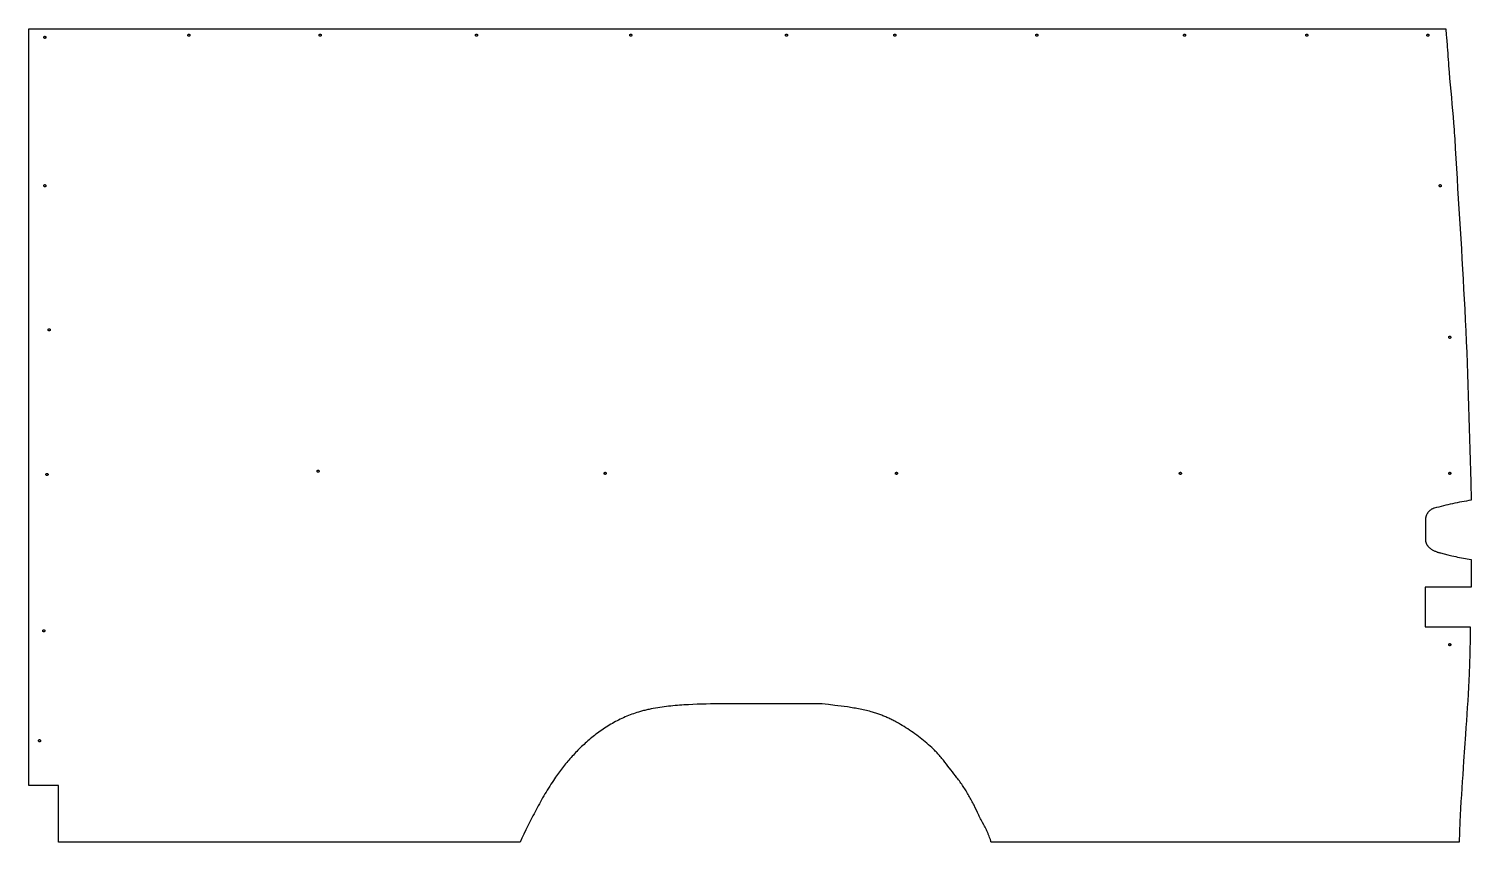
# Model space of a CAD drawing. Extents: x 339 to 7680, y 24 to 7374.
# Drawn here: x 2361 to 5064, y 2056 to 3580 of the extents above; entities that cross this region are included whole.
import ezdxf

# ---------------------------------------------------------------- set-up
doc = ezdxf.new("R2010")
doc.units = 0
doc.layers.add('Default Layer', color=1, linetype='CONTINUOUS')

msp = doc.modelspace()

# ---------------------------------------------------------------- linework, layer by layer
at = {"layer": 'Default Layer'}
for points in [[(5016.5, 3579.9), (5016.6, 3579.3), (5016.8, 3575.8), (5017.1, 3572.2), (5017.4, 3568.2), (5017.8, 3564.1), (5018.5, 3556), (5018.9, 3550.5), (5019.2, 3546.2), (5019.6, 3540.2), (5020, 3534.3), (5020.4, 3528.3), (5020.8, 3522.4), (5021.3, 3516.4), (5021.8, 3510.5), (5022.7, 3498.6), (5023.7, 3486.7), (5024.8, 3474.8), (5026.9, 3451), (5028, 3439.1), (5029, 3427.2), (5030, 3415.3), (5031, 3403.4), (5032, 3391.5), (5032.4, 3385.6), (5032.8, 3379.6), (5033.2, 3373.7), (5033.6, 3367.7), (5034, 3361.8), (5034.3, 3355.8), (5035.4, 3337), (5036.5, 3318.2), (5037.6, 3299.3), (5038.7, 3280.5), (5041, 3242.9), (5043.3, 3205.2), (5045.6, 3167.5), (5046.7, 3148.7), (5047.8, 3129.9), (5048.8, 3111), (5049.9, 3092.2), (5050.9, 3073.4), (5051.9, 3054.5), (5052.8, 3034.3), (5053.8, 3014.1), (5054.7, 2993.9), (5055.6, 2973.6), (5056.4, 2953.4), (5057.1, 2933.2), (5057.9, 2912.9), (5058.6, 2892.7), (5059.2, 2872.5), (5059.9, 2852.2), (5060.5, 2832), (5061, 2811.8), (5061.6, 2791.5), (5062.1, 2771.3), (5062.6, 2751.1), (5063.1, 2730.8), (5064, 2696.5), (5059.6, 2695.9), (5055.3, 2695.1), (5050.9, 2694.4), (5046.6, 2693.6), (5042.2, 2692.8), (5037.9, 2691.9), (5033.6, 2691), (5029.2, 2690.1), (5024.9, 2689.1), (5020.6, 2688.1), (5016.3, 2687.1), (5012, 2686.1), (5007.7, 2685), (5003.5, 2683.9), (4999.2, 2682.8), (4994.9, 2681.7), (4994, 2681.5), (4993.1, 2681.2), (4992.2, 2680.8), (4991.4, 2680.5), (4990.6, 2680.1), (4989.8, 2679.6), (4989, 2679.1), (4988.2, 2678.6), (4987.5, 2678.1), (4986.8, 2677.5), (4986.1, 2676.9), (4985.4, 2676.2), (4984.8, 2675.6), (4984.2, 2674.9), (4983.6, 2674.2), (4983, 2673.4), (4982.5, 2672.7), (4981.9, 2671.9), (4981.5, 2671.1), (4981, 2670.3), (4980.6, 2669.5), (4980.2, 2668.6), (4979.8, 2667.8), (4979.5, 2666.9), (4979.2, 2666), (4979, 2665.2), (4978.8, 2664.3), (4978.6, 2663.4), (4978.4, 2662.5), (4978.3, 2661.6), (4978.2, 2660.7), (4978.2, 2659.8), (4978.2, 2622.5), (4978.3, 2621.8), (4978.3, 2621.1), (4978.4, 2620.5), (4978.5, 2619.9), (4978.7, 2619.2), (4978.8, 2618.6), (4979, 2618), (4979.2, 2617.4), (4979.4, 2616.8), (4979.6, 2616.3), (4979.8, 2615.7), (4980.1, 2615.1), (4980.3, 2614.6), (4980.6, 2614.1), (4980.9, 2613.5), (4981.2, 2613), (4981.6, 2612.5), (4981.9, 2612), (4982.3, 2611.5), (4982.6, 2611), (4983, 2610.6), (4983.4, 2610.1), (4984.3, 2609.2), (4985.1, 2608.3), (4986.1, 2607.5), (4987, 2606.7), (4988, 2606), (4989.1, 2605.2), (4990.1, 2604.5), (4991.2, 2603.9), (4992.3, 2603.2), (4993.5, 2602.6), (4994.6, 2602.1), (4995.8, 2601.5), (4997, 2601), (4998.2, 2600.5), (4999.4, 2600.1), (5000.6, 2599.6), (5001.8, 2599.2), (5003, 2598.9), (5004.2, 2598.5), (5005.4, 2598.2), (5006.6, 2597.9), (5020.6, 2594.4), (5027.8, 2592.7), (5031.4, 2591.9), (5035, 2591), (5038.6, 2590.2), (5042.2, 2589.5), (5045.8, 2588.7), (5049.5, 2588), (5053.1, 2587.3), (5056.7, 2586.7), (5060.3, 2586.1), (5063.8, 2585.6), (5063.8, 2533.8), (4978, 2533.8), (4978, 2459.6), (5062.2, 2459.6), (5062.2, 2453.2), (5062.1, 2446.9), (5062.1, 2440.6), (5062, 2434.3), (5061.9, 2428), (5061.8, 2421.7), (5061.7, 2415.4), (5061.5, 2409.1), (5061.3, 2402.8), (5061.1, 2396.5), (5060.9, 2390.2), (5060.7, 2383.9), (5060.4, 2377.6), (5060.1, 2371.3), (5059.6, 2358.7), (5058.9, 2346.1), (5058.2, 2333.5), (5057.5, 2320.9), (5056.7, 2308.3), (5055.9, 2295.7), (5055.1, 2283.1), (5054.2, 2270.5), (5053.4, 2257.9), (5051.6, 2232.8), (5049.8, 2207.6), (5048.9, 2194.9), (5048.1, 2182.3), (5047.2, 2169.7), (5046.4, 2157.1), (5045.6, 2144.5), (5044.9, 2131.9), (5044.2, 2119.2), (5043.5, 2106.6), (5042.9, 2094), (5042.6, 2087.6), (5042.4, 2081.3), (5042.1, 2075), (5041.9, 2068.7), (5041.7, 2062.3), (5041.5, 2056), (4164.2, 2056), (4164.2, 2056.2), (4164.2, 2056.3), (4164.1, 2056.8), (4164, 2057.2), (4163.9, 2057.7), (4163.6, 2058.7), (4163.3, 2059.6), (4163.1, 2060.2), (4162.9, 2060.9), (4162.5, 2062.1), (4162.1, 2063.4), (4161.6, 2064.7), (4160.5, 2067.2), (4160, 2068.4), (4159.6, 2069.7), (4159.1, 2070.9), (4158.7, 2072.1), (4158.2, 2073.3), (4157.7, 2074.5), (4157.2, 2075.7), (4156.6, 2076.9), (4155.5, 2079.2), (4154.4, 2081.5), (4153.2, 2083.8), (4152, 2086.1), (4150.7, 2088.4), (4148.2, 2092.9), (4146.9, 2095.2), (4145.7, 2097.5), (4144.5, 2099.8), (4143.3, 2102.1), (4142.1, 2104.4), (4141.1, 2106.7), (4138.9, 2111.3), (4136.8, 2115.9), (4134.6, 2120.5), (4132.3, 2125), (4131.2, 2127.3), (4130, 2129.6), (4128.9, 2131.8), (4127.7, 2134.1), (4126.5, 2136.3), (4125.2, 2138.6), (4124, 2140.8), (4122.8, 2143), (4121.5, 2145.2), (4120.2, 2147.4), (4118.9, 2149.6), (4117.6, 2151.8), (4116.2, 2153.9), (4114.9, 2156.1), (4113.5, 2158.2), (4112.1, 2160.3), (4110.7, 2162.4), (4109.3, 2164.5), (4107.8, 2166.6), (4106.3, 2168.6), (4104.8, 2170.7), (4103.3, 2172.7), (4101.8, 2174.7), (4100.2, 2176.7), (4097.4, 2180.3), (4094.5, 2183.9), (4091.7, 2187.5), (4089, 2191.2), (4083.4, 2198.5), (4080.6, 2202.2), (4077.8, 2205.8), (4074.9, 2209.4), (4073.4, 2211.2), (4072, 2212.9), (4070.5, 2214.7), (4069, 2216.4), (4067.5, 2218.2), (4066, 2219.9), (4064.5, 2221.6), (4063, 2223.3), (4061.4, 2225), (4059.8, 2226.6), (4058.2, 2228.3), (4056.6, 2229.9), (4054.9, 2231.5), (4053.2, 2233.1), (4050.2, 2235.8), (4047.2, 2238.5), (4044.1, 2241.2), (4041, 2243.8), (4037.8, 2246.4), (4034.7, 2249), (4031.5, 2251.5), (4028.2, 2254), (4024.9, 2256.4), (4021.7, 2258.8), (4018.3, 2261.2), (4015, 2263.5), (4011.6, 2265.8), (4008.2, 2268), (4004.8, 2270.2), (4001.3, 2272.4), (3997.9, 2274.5), (3994.3, 2276.6), (3990.8, 2278.6), (3987.2, 2280.6), (3985.5, 2281.6), (3983.7, 2282.5), (3981.8, 2283.5), (3980, 2284.4), (3978.2, 2285.3), (3976.4, 2286.2), (3974.5, 2287.1), (3972.7, 2288), (3970.8, 2288.9), (3969, 2289.7), (3967.1, 2290.5), (3965.2, 2291.4), (3963.4, 2292.1), (3961.5, 2292.9), (3959.6, 2293.7), (3957.7, 2294.4), (3955.8, 2295.1), (3953.9, 2295.8), (3951.9, 2296.5), (3950, 2297.2), (3948.1, 2297.8), (3946.1, 2298.4), (3944.2, 2299), (3942.2, 2299.6), (3939.3, 2300.4), (3936.4, 2301.1), (3933.5, 2301.9), (3930.6, 2302.6), (3927.7, 2303.2), (3924.7, 2303.9), (3921.8, 2304.5), (3918.9, 2305.1), (3915.9, 2305.7), (3913, 2306.3), (3910, 2306.8), (3907, 2307.3), (3904.1, 2307.8), (3901.1, 2308.3), (3898.1, 2308.7), (3895.2, 2309.2), (3889.2, 2310), (3883.2, 2310.8), (3877.3, 2311.6), (3871.3, 2312.3), (3859.4, 2313.8), (3853.4, 2314.5), (3847.5, 2315.2), (3691.5, 2315.2), (3638.4, 2315.2), (3630.1, 2314.8), (3621.9, 2314.5), (3613.6, 2314.2), (3605.3, 2313.8), (3597, 2313.4), (3592.9, 2313.2), (3588.7, 2313), (3584.6, 2312.7), (3580.5, 2312.4), (3576.4, 2312.1), (3572.3, 2311.8), (3568.1, 2311.4), (3564, 2311), (3559.9, 2310.6), (3555.8, 2310.2), (3551.7, 2309.7), (3547.6, 2309.1), (3543.6, 2308.5), (3539.5, 2307.9), (3535.4, 2307.2), (3531.3, 2306.4), (3527.3, 2305.6), (3523.2, 2304.8), (3521.2, 2304.3), (3519.2, 2303.9), (3517.2, 2303.4), (3515.1, 2302.9), (3513.1, 2302.4), (3511.1, 2301.8), (3509.1, 2301.3), (3507.1, 2300.7), (3503.8, 2299.8), (3500.6, 2298.8), (3497.4, 2297.7), (3494.2, 2296.6), (3491, 2295.5), (3487.8, 2294.3), (3484.7, 2293.1), (3481.6, 2291.8), (3478.5, 2290.5), (3475.4, 2289.1), (3472.4, 2287.7), (3469.3, 2286.3), (3466.3, 2284.8), (3463.3, 2283.3), (3460.3, 2281.8), (3457.4, 2280.2), (3454.5, 2278.5), (3451.6, 2276.8), (3448.7, 2275.1), (3445.8, 2273.4), (3443, 2271.6), (3440.1, 2269.8), (3437.3, 2267.9), (3434.6, 2266), (3431.8, 2264.1), (3429.1, 2262.1), (3426.4, 2260.1), (3423.7, 2258.1), (3421, 2256), (3418.4, 2253.9), (3415.8, 2251.8), (3413.2, 2249.6), (3410.8, 2247.6), (3408.4, 2245.5), (3406, 2243.4), (3403.7, 2241.3), (3401.4, 2239.2), (3399.1, 2237.1), (3396.8, 2234.9), (3394.5, 2232.7), (3392.3, 2230.5), (3390.1, 2228.3), (3387.9, 2226), (3385.7, 2223.8), (3383.6, 2221.5), (3381.4, 2219.2), (3379.3, 2216.9), (3377.2, 2214.5), (3375.1, 2212.2), (3373.1, 2209.8), (3371, 2207.4), (3369, 2205), (3367, 2202.6), (3365.1, 2200.2), (3363.1, 2197.7), (3361.2, 2195.2), (3359.2, 2192.8), (3357.3, 2190.3), (3355.5, 2187.7), (3353.6, 2185.2), (3351.8, 2182.7), (3349.9, 2180.1), (3348.1, 2177.5), (3346.4, 2174.9), (3344, 2171.4), (3341.7, 2167.9), (3339.3, 2164.3), (3337.1, 2160.7), (3334.8, 2157.2), (3332.6, 2153.5), (3330.4, 2149.9), (3328.2, 2146.3), (3326.1, 2142.6), (3323.9, 2139), (3321.8, 2135.3), (3319.7, 2131.6), (3317.7, 2127.9), (3315.6, 2124.1), (3313.6, 2120.4), (3311.6, 2116.7), (3309.6, 2112.9), (3307.7, 2109.2), (3305.7, 2105.4), (3303.8, 2101.6), (3301.9, 2097.8), (3300, 2094), (3296.2, 2086.4), (3292.5, 2078.8), (3288.8, 2071.2), (3285.1, 2063.6), (3281.5, 2055.9), (2416.4, 2055.9), (2416.4, 2162.2), (2361, 2162), (2361, 3579.9), (5016.5, 3579.9), (5016.5, 3579.9)], [(2659, 3568), (2659, 3568.2), (2659, 3568.4), (2659.1, 3568.6), (2659.1, 3568.8), (2659.2, 3569), (2659.3, 3569.1), (2659.4, 3569.3), (2659.6, 3569.4), (2659.7, 3569.5), (2659.9, 3569.7), (2660, 3569.8), (2660.2, 3569.8), (2660.4, 3569.9), (2660.6, 3570), (2660.8, 3570), (2661, 3570), (2661.2, 3570), (2661.4, 3570), (2661.6, 3569.9), (2661.7, 3569.8), (2661.9, 3569.8), (2662.1, 3569.7), (2662.2, 3569.5), (2662.4, 3569.4), (2662.5, 3569.3), (2662.6, 3569.1), (2662.7, 3569), (2662.8, 3568.8), (2662.9, 3568.6), (2662.9, 3568.4), (2663, 3568.2), (2663, 3568), (2663, 3567.8), (2662.9, 3567.6), (2662.9, 3567.4), (2662.8, 3567.2), (2662.7, 3567), (2662.6, 3566.9), (2662.5, 3566.7), (2662.4, 3566.6), (2662.2, 3566.5), (2662.1, 3566.3), (2661.9, 3566.2), (2661.7, 3566.2), (2661.6, 3566.1), (2661.4, 3566), (2661.2, 3566), (2661, 3566), (2660.8, 3566), (2660.6, 3566), (2660.4, 3566.1), (2660.2, 3566.2), (2660, 3566.2), (2659.9, 3566.3), (2659.7, 3566.5), (2659.6, 3566.6), (2659.4, 3566.7), (2659.3, 3566.9), (2659.2, 3567), (2659.1, 3567.2), (2659.1, 3567.4), (2659, 3567.6), (2659, 3567.8), (2659, 3568)], [(2905, 3568), (2905, 3568.2), (2905, 3568.4), (2905.1, 3568.6), (2905.1, 3568.8), (2905.2, 3569), (2905.3, 3569.1), (2905.4, 3569.3), (2905.6, 3569.4), (2905.7, 3569.5), (2905.9, 3569.7), (2906, 3569.8), (2906.2, 3569.8), (2906.4, 3569.9), (2906.6, 3570), (2906.8, 3570), (2907, 3570), (2907.2, 3570), (2907.4, 3570), (2907.6, 3569.9), (2907.7, 3569.8), (2907.9, 3569.8), (2908.1, 3569.7), (2908.2, 3569.5), (2908.4, 3569.4), (2908.5, 3569.3), (2908.6, 3569.1), (2908.7, 3569), (2908.8, 3568.8), (2908.9, 3568.6), (2908.9, 3568.4), (2909, 3568.2), (2909, 3568), (2909, 3567.8), (2908.9, 3567.6), (2908.9, 3567.4), (2908.8, 3567.2), (2908.7, 3567), (2908.6, 3566.9), (2908.5, 3566.7), (2908.4, 3566.6), (2908.2, 3566.5), (2908.1, 3566.3), (2907.9, 3566.2), (2907.7, 3566.2), (2907.6, 3566.1), (2907.4, 3566), (2907.2, 3566), (2907, 3566), (2906.8, 3566), (2906.6, 3566), (2906.4, 3566.1), (2906.2, 3566.2), (2906, 3566.2), (2905.9, 3566.3), (2905.7, 3566.5), (2905.6, 3566.6), (2905.4, 3566.7), (2905.3, 3566.9), (2905.2, 3567), (2905.1, 3567.2), (2905.1, 3567.4), (2905, 3567.6), (2905, 3567.8), (2905, 3568)], [(3198, 3568), (3198, 3568.2), (3198, 3568.4), (3198.1, 3568.6), (3198.1, 3568.8), (3198.2, 3569), (3198.3, 3569.1), (3198.4, 3569.3), (3198.6, 3569.4), (3198.7, 3569.5), (3198.9, 3569.7), (3199, 3569.8), (3199.2, 3569.8), (3199.4, 3569.9), (3199.6, 3570), (3199.8, 3570), (3200, 3570), (3200.2, 3570), (3200.4, 3570), (3200.6, 3569.9), (3200.7, 3569.8), (3200.9, 3569.8), (3201.1, 3569.7), (3201.2, 3569.5), (3201.4, 3569.4), (3201.5, 3569.3), (3201.6, 3569.1), (3201.7, 3569), (3201.8, 3568.8), (3201.9, 3568.6), (3201.9, 3568.4), (3202, 3568.2), (3202, 3568), (3202, 3567.8), (3201.9, 3567.6), (3201.9, 3567.4), (3201.8, 3567.2), (3201.7, 3567), (3201.6, 3566.9), (3201.5, 3566.7), (3201.4, 3566.6), (3201.2, 3566.5), (3201.1, 3566.3), (3200.9, 3566.2), (3200.7, 3566.2), (3200.6, 3566.1), (3200.4, 3566), (3200.2, 3566), (3200, 3566), (3199.8, 3566), (3199.6, 3566), (3199.4, 3566.1), (3199.2, 3566.2), (3199, 3566.2), (3198.9, 3566.3), (3198.7, 3566.5), (3198.6, 3566.6), (3198.4, 3566.7), (3198.3, 3566.9), (3198.2, 3567), (3198.1, 3567.2), (3198.1, 3567.4), (3198, 3567.6), (3198, 3567.8), (3198, 3568)], [(3487, 3568), (3487, 3568.2), (3487, 3568.4), (3487.1, 3568.6), (3487.1, 3568.8), (3487.2, 3569), (3487.3, 3569.1), (3487.4, 3569.3), (3487.6, 3569.4), (3487.7, 3569.5), (3487.9, 3569.7), (3488, 3569.8), (3488.2, 3569.8), (3488.4, 3569.9), (3488.6, 3570), (3488.8, 3570), (3489, 3570), (3489.2, 3570), (3489.4, 3570), (3489.6, 3569.9), (3489.7, 3569.8), (3489.9, 3569.8), (3490.1, 3569.7), (3490.2, 3569.5), (3490.4, 3569.4), (3490.5, 3569.3), (3490.6, 3569.1), (3490.7, 3569), (3490.8, 3568.8), (3490.9, 3568.6), (3490.9, 3568.4), (3491, 3568.2), (3491, 3568), (3491, 3567.8), (3490.9, 3567.6), (3490.9, 3567.4), (3490.8, 3567.2), (3490.7, 3567), (3490.6, 3566.9), (3490.5, 3566.7), (3490.4, 3566.6), (3490.2, 3566.5), (3490.1, 3566.3), (3489.9, 3566.2), (3489.7, 3566.2), (3489.6, 3566.1), (3489.4, 3566), (3489.2, 3566), (3489, 3566), (3488.8, 3566), (3488.6, 3566), (3488.4, 3566.1), (3488.2, 3566.2), (3488, 3566.2), (3487.9, 3566.3), (3487.7, 3566.5), (3487.6, 3566.6), (3487.4, 3566.7), (3487.3, 3566.9), (3487.2, 3567), (3487.1, 3567.2), (3487.1, 3567.4), (3487, 3567.6), (3487, 3567.8), (3487, 3568)], [(3779, 3568), (3779, 3568.2), (3779, 3568.4), (3779.1, 3568.6), (3779.1, 3568.8), (3779.2, 3569), (3779.3, 3569.1), (3779.4, 3569.3), (3779.6, 3569.4), (3779.7, 3569.5), (3779.9, 3569.7), (3780, 3569.8), (3780.2, 3569.8), (3780.4, 3569.9), (3780.6, 3570), (3780.8, 3570), (3781, 3570), (3781.2, 3570), (3781.4, 3570), (3781.6, 3569.9), (3781.7, 3569.8), (3781.9, 3569.8), (3782.1, 3569.7), (3782.2, 3569.5), (3782.4, 3569.4), (3782.5, 3569.3), (3782.6, 3569.1), (3782.7, 3569), (3782.8, 3568.8), (3782.9, 3568.6), (3782.9, 3568.4), (3783, 3568.2), (3783, 3568), (3783, 3567.8), (3782.9, 3567.6), (3782.9, 3567.4), (3782.8, 3567.2), (3782.7, 3567), (3782.6, 3566.9), (3782.5, 3566.7), (3782.4, 3566.6), (3782.2, 3566.5), (3782.1, 3566.3), (3781.9, 3566.2), (3781.7, 3566.2), (3781.6, 3566.1), (3781.4, 3566), (3781.2, 3566), (3781, 3566), (3780.8, 3566), (3780.6, 3566), (3780.4, 3566.1), (3780.2, 3566.2), (3780, 3566.2), (3779.9, 3566.3), (3779.7, 3566.5), (3779.6, 3566.6), (3779.4, 3566.7), (3779.3, 3566.9), (3779.2, 3567), (3779.1, 3567.2), (3779.1, 3567.4), (3779, 3567.6), (3779, 3567.8), (3779, 3568)], [(3982, 3568), (3982, 3568.2), (3982, 3568.4), (3982.1, 3568.6), (3982.1, 3568.8), (3982.2, 3569), (3982.3, 3569.1), (3982.4, 3569.3), (3982.6, 3569.4), (3982.7, 3569.5), (3982.9, 3569.7), (3983, 3569.8), (3983.2, 3569.8), (3983.4, 3569.9), (3983.6, 3570), (3983.8, 3570), (3984, 3570), (3984.2, 3570), (3984.4, 3570), (3984.6, 3569.9), (3984.7, 3569.8), (3984.9, 3569.8), (3985.1, 3569.7), (3985.2, 3569.5), (3985.4, 3569.4), (3985.5, 3569.3), (3985.6, 3569.1), (3985.7, 3569), (3985.8, 3568.8), (3985.9, 3568.6), (3985.9, 3568.4), (3986, 3568.2), (3986, 3568), (3986, 3567.8), (3985.9, 3567.6), (3985.9, 3567.4), (3985.8, 3567.2), (3985.7, 3567), (3985.6, 3566.9), (3985.5, 3566.7), (3985.4, 3566.6), (3985.2, 3566.5), (3985.1, 3566.3), (3984.9, 3566.2), (3984.7, 3566.2), (3984.6, 3566.1), (3984.4, 3566), (3984.2, 3566), (3984, 3566), (3983.8, 3566), (3983.6, 3566), (3983.4, 3566.1), (3983.2, 3566.2), (3983, 3566.2), (3982.9, 3566.3), (3982.7, 3566.5), (3982.6, 3566.6), (3982.4, 3566.7), (3982.3, 3566.9), (3982.2, 3567), (3982.1, 3567.2), (3982.1, 3567.4), (3982, 3567.6), (3982, 3567.8), (3982, 3568)], [(4248, 3568), (4248, 3568.2), (4248, 3568.4), (4248.1, 3568.6), (4248.1, 3568.8), (4248.2, 3569), (4248.3, 3569.1), (4248.4, 3569.3), (4248.6, 3569.4), (4248.7, 3569.5), (4248.9, 3569.7), (4249, 3569.8), (4249.2, 3569.8), (4249.4, 3569.9), (4249.6, 3570), (4249.8, 3570), (4250, 3570), (4250.2, 3570), (4250.4, 3570), (4250.6, 3569.9), (4250.7, 3569.8), (4250.9, 3569.8), (4251.1, 3569.7), (4251.2, 3569.5), (4251.4, 3569.4), (4251.5, 3569.3), (4251.6, 3569.1), (4251.7, 3569), (4251.8, 3568.8), (4251.9, 3568.6), (4251.9, 3568.4), (4252, 3568.2), (4252, 3568), (4252, 3567.8), (4251.9, 3567.6), (4251.9, 3567.4), (4251.8, 3567.2), (4251.7, 3567), (4251.6, 3566.9), (4251.5, 3566.7), (4251.4, 3566.6), (4251.2, 3566.5), (4251.1, 3566.3), (4250.9, 3566.2), (4250.7, 3566.2), (4250.6, 3566.1), (4250.4, 3566), (4250.2, 3566), (4250, 3566), (4249.8, 3566), (4249.6, 3566), (4249.4, 3566.1), (4249.2, 3566.2), (4249, 3566.2), (4248.9, 3566.3), (4248.7, 3566.5), (4248.6, 3566.6), (4248.4, 3566.7), (4248.3, 3566.9), (4248.2, 3567), (4248.1, 3567.2), (4248.1, 3567.4), (4248, 3567.6), (4248, 3567.8), (4248, 3568)], [(4525, 3568), (4525, 3568.2), (4525, 3568.4), (4525.1, 3568.6), (4525.1, 3568.8), (4525.2, 3569), (4525.3, 3569.1), (4525.4, 3569.3), (4525.6, 3569.4), (4525.7, 3569.5), (4525.9, 3569.7), (4526, 3569.8), (4526.2, 3569.8), (4526.4, 3569.9), (4526.6, 3570), (4526.8, 3570), (4527, 3570), (4527.2, 3570), (4527.4, 3570), (4527.6, 3569.9), (4527.7, 3569.8), (4527.9, 3569.8), (4528.1, 3569.7), (4528.2, 3569.5), (4528.4, 3569.4), (4528.5, 3569.3), (4528.6, 3569.1), (4528.7, 3569), (4528.8, 3568.8), (4528.9, 3568.6), (4528.9, 3568.4), (4529, 3568.2), (4529, 3568), (4529, 3567.8), (4528.9, 3567.6), (4528.9, 3567.4), (4528.8, 3567.2), (4528.7, 3567), (4528.6, 3566.9), (4528.5, 3566.7), (4528.4, 3566.6), (4528.2, 3566.5), (4528.1, 3566.3), (4527.9, 3566.2), (4527.7, 3566.2), (4527.6, 3566.1), (4527.4, 3566), (4527.2, 3566), (4527, 3566), (4526.8, 3566), (4526.6, 3566), (4526.4, 3566.1), (4526.2, 3566.2), (4526, 3566.2), (4525.9, 3566.3), (4525.7, 3566.5), (4525.6, 3566.6), (4525.4, 3566.7), (4525.3, 3566.9), (4525.2, 3567), (4525.1, 3567.2), (4525.1, 3567.4), (4525, 3567.6), (4525, 3567.8), (4525, 3568)], [(4754, 3568), (4754, 3568.2), (4754, 3568.4), (4754.1, 3568.6), (4754.1, 3568.8), (4754.2, 3569), (4754.3, 3569.1), (4754.4, 3569.3), (4754.6, 3569.4), (4754.7, 3569.5), (4754.9, 3569.7), (4755, 3569.8), (4755.2, 3569.8), (4755.4, 3569.9), (4755.6, 3570), (4755.8, 3570), (4756, 3570), (4756.2, 3570), (4756.4, 3570), (4756.6, 3569.9), (4756.7, 3569.8), (4756.9, 3569.8), (4757.1, 3569.7), (4757.2, 3569.5), (4757.4, 3569.4), (4757.5, 3569.3), (4757.6, 3569.1), (4757.7, 3569), (4757.8, 3568.8), (4757.9, 3568.6), (4757.9, 3568.4), (4758, 3568.2), (4758, 3568), (4758, 3567.8), (4757.9, 3567.6), (4757.9, 3567.4), (4757.8, 3567.2), (4757.7, 3567), (4757.6, 3566.9), (4757.5, 3566.7), (4757.4, 3566.6), (4757.2, 3566.5), (4757.1, 3566.3), (4756.9, 3566.2), (4756.7, 3566.2), (4756.6, 3566.1), (4756.4, 3566), (4756.2, 3566), (4756, 3566), (4755.8, 3566), (4755.6, 3566), (4755.4, 3566.1), (4755.2, 3566.2), (4755, 3566.2), (4754.9, 3566.3), (4754.7, 3566.5), (4754.6, 3566.6), (4754.4, 3566.7), (4754.3, 3566.9), (4754.2, 3567), (4754.1, 3567.2), (4754.1, 3567.4), (4754, 3567.6), (4754, 3567.8), (4754, 3568)], [(4981, 3568), (4981, 3568.2), (4981, 3568.4), (4981.1, 3568.6), (4981.1, 3568.8), (4981.2, 3569), (4981.3, 3569.1), (4981.4, 3569.3), (4981.6, 3569.4), (4981.7, 3569.5), (4981.9, 3569.7), (4982, 3569.8), (4982.2, 3569.8), (4982.4, 3569.9), (4982.6, 3570), (4982.8, 3570), (4983, 3570), (4983.2, 3570), (4983.4, 3570), (4983.6, 3569.9), (4983.7, 3569.8), (4983.9, 3569.8), (4984.1, 3569.7), (4984.2, 3569.5), (4984.4, 3569.4), (4984.5, 3569.3), (4984.6, 3569.1), (4984.7, 3569), (4984.8, 3568.8), (4984.9, 3568.6), (4984.9, 3568.4), (4985, 3568.2), (4985, 3568), (4985, 3567.8), (4984.9, 3567.6), (4984.9, 3567.4), (4984.8, 3567.2), (4984.7, 3567), (4984.6, 3566.9), (4984.5, 3566.7), (4984.4, 3566.6), (4984.2, 3566.5), (4984.1, 3566.3), (4983.9, 3566.2), (4983.7, 3566.2), (4983.6, 3566.1), (4983.4, 3566), (4983.2, 3566), (4983, 3566), (4982.8, 3566), (4982.6, 3566), (4982.4, 3566.1), (4982.2, 3566.2), (4982, 3566.2), (4981.9, 3566.3), (4981.7, 3566.5), (4981.6, 3566.6), (4981.4, 3566.7), (4981.3, 3566.9), (4981.2, 3567), (4981.1, 3567.2), (4981.1, 3567.4), (4981, 3567.6), (4981, 3567.8), (4981, 3568)], [(2389, 3564), (2389, 3564.2), (2389, 3564.4), (2389.1, 3564.6), (2389.1, 3564.8), (2389.2, 3565), (2389.3, 3565.1), (2389.4, 3565.3), (2389.6, 3565.4), (2389.7, 3565.5), (2389.9, 3565.7), (2390, 3565.8), (2390.2, 3565.8), (2390.4, 3565.9), (2390.6, 3566), (2390.8, 3566), (2391, 3566), (2391.2, 3566), (2391.4, 3566), (2391.6, 3565.9), (2391.7, 3565.8), (2391.9, 3565.8), (2392.1, 3565.7), (2392.2, 3565.5), (2392.4, 3565.4), (2392.5, 3565.3), (2392.6, 3565.1), (2392.7, 3565), (2392.8, 3564.8), (2392.9, 3564.6), (2392.9, 3564.4), (2393, 3564.2), (2393, 3564), (2393, 3563.8), (2392.9, 3563.6), (2392.9, 3563.4), (2392.8, 3563.2), (2392.7, 3563), (2392.6, 3562.9), (2392.5, 3562.7), (2392.4, 3562.6), (2392.2, 3562.5), (2392.1, 3562.3), (2391.9, 3562.2), (2391.7, 3562.2), (2391.6, 3562.1), (2391.4, 3562), (2391.2, 3562), (2391, 3562), (2390.8, 3562), (2390.6, 3562), (2390.4, 3562.1), (2390.2, 3562.2), (2390, 3562.2), (2389.9, 3562.3), (2389.7, 3562.5), (2389.6, 3562.6), (2389.4, 3562.7), (2389.3, 3562.9), (2389.2, 3563), (2389.1, 3563.2), (2389.1, 3563.4), (2389, 3563.6), (2389, 3563.8), (2389, 3564)], [(2389, 3286), (2389, 3286.2), (2389, 3286.4), (2389.1, 3286.6), (2389.1, 3286.8), (2389.2, 3287), (2389.3, 3287.1), (2389.4, 3287.3), (2389.6, 3287.4), (2389.7, 3287.5), (2389.9, 3287.7), (2390, 3287.8), (2390.2, 3287.8), (2390.4, 3287.9), (2390.6, 3288), (2390.8, 3288), (2391, 3288), (2391.2, 3288), (2391.4, 3288), (2391.6, 3287.9), (2391.7, 3287.8), (2391.9, 3287.8), (2392.1, 3287.7), (2392.2, 3287.5), (2392.4, 3287.4), (2392.5, 3287.3), (2392.6, 3287.1), (2392.7, 3287), (2392.8, 3286.8), (2392.9, 3286.6), (2392.9, 3286.4), (2393, 3286.2), (2393, 3286), (2393, 3285.8), (2392.9, 3285.6), (2392.9, 3285.4), (2392.8, 3285.2), (2392.7, 3285), (2392.6, 3284.9), (2392.5, 3284.7), (2392.4, 3284.6), (2392.2, 3284.5), (2392.1, 3284.3), (2391.9, 3284.2), (2391.7, 3284.2), (2391.6, 3284.1), (2391.4, 3284), (2391.2, 3284), (2391, 3284), (2390.8, 3284), (2390.6, 3284), (2390.4, 3284.1), (2390.2, 3284.2), (2390, 3284.2), (2389.9, 3284.3), (2389.7, 3284.5), (2389.6, 3284.6), (2389.4, 3284.7), (2389.3, 3284.9), (2389.2, 3285), (2389.1, 3285.2), (2389.1, 3285.4), (2389, 3285.6), (2389, 3285.8), (2389, 3286)], [(5004, 3286), (5004, 3286.2), (5004, 3286.4), (5004.1, 3286.6), (5004.1, 3286.8), (5004.2, 3287), (5004.3, 3287.1), (5004.4, 3287.3), (5004.6, 3287.4), (5004.7, 3287.5), (5004.9, 3287.7), (5005, 3287.8), (5005.2, 3287.8), (5005.4, 3287.9), (5005.6, 3288), (5005.8, 3288), (5006, 3288), (5006.2, 3288), (5006.4, 3288), (5006.6, 3287.9), (5006.7, 3287.8), (5006.9, 3287.8), (5007.1, 3287.7), (5007.2, 3287.5), (5007.4, 3287.4), (5007.5, 3287.3), (5007.6, 3287.1), (5007.7, 3287), (5007.8, 3286.8), (5007.9, 3286.6), (5007.9, 3286.4), (5008, 3286.2), (5008, 3286), (5008, 3285.8), (5007.9, 3285.6), (5007.9, 3285.4), (5007.8, 3285.2), (5007.7, 3285), (5007.6, 3284.9), (5007.5, 3284.7), (5007.4, 3284.6), (5007.2, 3284.5), (5007.1, 3284.3), (5006.9, 3284.2), (5006.7, 3284.2), (5006.6, 3284.1), (5006.4, 3284), (5006.2, 3284), (5006, 3284), (5005.8, 3284), (5005.6, 3284), (5005.4, 3284.1), (5005.2, 3284.2), (5005, 3284.2), (5004.9, 3284.3), (5004.7, 3284.5), (5004.6, 3284.6), (5004.4, 3284.7), (5004.3, 3284.9), (5004.2, 3285), (5004.1, 3285.2), (5004.1, 3285.4), (5004, 3285.6), (5004, 3285.8), (5004, 3286)], [(2397, 3016), (2397, 3016.2), (2397, 3016.4), (2397.1, 3016.6), (2397.1, 3016.8), (2397.2, 3017), (2397.3, 3017.1), (2397.4, 3017.3), (2397.6, 3017.4), (2397.7, 3017.5), (2397.9, 3017.7), (2398, 3017.8), (2398.2, 3017.8), (2398.4, 3017.9), (2398.6, 3018), (2398.8, 3018), (2399, 3018), (2399.2, 3018), (2399.4, 3018), (2399.6, 3017.9), (2399.7, 3017.8), (2399.9, 3017.8), (2400.1, 3017.7), (2400.2, 3017.5), (2400.4, 3017.4), (2400.5, 3017.3), (2400.6, 3017.1), (2400.7, 3017), (2400.8, 3016.8), (2400.9, 3016.6), (2400.9, 3016.4), (2401, 3016.2), (2401, 3016), (2401, 3015.8), (2400.9, 3015.6), (2400.9, 3015.4), (2400.8, 3015.2), (2400.7, 3015), (2400.6, 3014.9), (2400.5, 3014.7), (2400.4, 3014.6), (2400.2, 3014.5), (2400.1, 3014.3), (2399.9, 3014.2), (2399.7, 3014.2), (2399.6, 3014.1), (2399.4, 3014), (2399.2, 3014), (2399, 3014), (2398.8, 3014), (2398.6, 3014), (2398.4, 3014.1), (2398.2, 3014.2), (2398, 3014.2), (2397.9, 3014.3), (2397.7, 3014.5), (2397.6, 3014.6), (2397.4, 3014.7), (2397.3, 3014.9), (2397.2, 3015), (2397.1, 3015.2), (2397.1, 3015.4), (2397, 3015.6), (2397, 3015.8), (2397, 3016)], [(5022, 3002), (5022, 3002.2), (5022, 3002.4), (5022.1, 3002.6), (5022.1, 3002.8), (5022.2, 3003), (5022.3, 3003.1), (5022.4, 3003.3), (5022.6, 3003.4), (5022.7, 3003.5), (5022.9, 3003.7), (5023, 3003.8), (5023.2, 3003.8), (5023.4, 3003.9), (5023.6, 3004), (5023.8, 3004), (5024, 3004), (5024.2, 3004), (5024.4, 3004), (5024.6, 3003.9), (5024.7, 3003.8), (5024.9, 3003.8), (5025.1, 3003.7), (5025.2, 3003.5), (5025.4, 3003.4), (5025.5, 3003.3), (5025.6, 3003.1), (5025.7, 3003), (5025.8, 3002.8), (5025.9, 3002.6), (5025.9, 3002.4), (5026, 3002.2), (5026, 3002), (5026, 3001.8), (5025.9, 3001.6), (5025.9, 3001.4), (5025.8, 3001.2), (5025.7, 3001), (5025.6, 3000.9), (5025.5, 3000.7), (5025.4, 3000.6), (5025.2, 3000.5), (5025.1, 3000.3), (5024.9, 3000.2), (5024.7, 3000.2), (5024.6, 3000.1), (5024.4, 3000), (5024.2, 3000), (5024, 3000), (5023.8, 3000), (5023.6, 3000), (5023.4, 3000.1), (5023.2, 3000.2), (5023, 3000.2), (5022.9, 3000.3), (5022.7, 3000.5), (5022.6, 3000.6), (5022.4, 3000.7), (5022.3, 3000.9), (5022.2, 3001), (5022.1, 3001.2), (5022.1, 3001.4), (5022, 3001.6), (5022, 3001.8), (5022, 3002)], [(2393, 2745), (2393, 2745.2), (2393, 2745.4), (2393.1, 2745.6), (2393.1, 2745.8), (2393.2, 2746), (2393.3, 2746.1), (2393.4, 2746.3), (2393.6, 2746.4), (2393.7, 2746.5), (2393.9, 2746.7), (2394, 2746.8), (2394.2, 2746.8), (2394.4, 2746.9), (2394.6, 2747), (2394.8, 2747), (2395, 2747), (2395.2, 2747), (2395.4, 2747), (2395.6, 2746.9), (2395.7, 2746.8), (2395.9, 2746.8), (2396.1, 2746.7), (2396.2, 2746.5), (2396.4, 2746.4), (2396.5, 2746.3), (2396.6, 2746.1), (2396.7, 2746), (2396.8, 2745.8), (2396.9, 2745.6), (2396.9, 2745.4), (2397, 2745.2), (2397, 2745), (2397, 2744.8), (2396.9, 2744.6), (2396.9, 2744.4), (2396.8, 2744.2), (2396.7, 2744), (2396.6, 2743.9), (2396.5, 2743.7), (2396.4, 2743.6), (2396.2, 2743.5), (2396.1, 2743.3), (2395.9, 2743.2), (2395.7, 2743.2), (2395.6, 2743.1), (2395.4, 2743), (2395.2, 2743), (2395, 2743), (2394.8, 2743), (2394.6, 2743), (2394.4, 2743.1), (2394.2, 2743.2), (2394, 2743.2), (2393.9, 2743.3), (2393.7, 2743.5), (2393.6, 2743.6), (2393.4, 2743.7), (2393.3, 2743.9), (2393.2, 2744), (2393.1, 2744.2), (2393.1, 2744.4), (2393, 2744.6), (2393, 2744.8), (2393, 2745)], [(2901, 2751), (2901, 2751.2), (2901, 2751.4), (2901.1, 2751.6), (2901.1, 2751.8), (2901.2, 2752), (2901.3, 2752.1), (2901.4, 2752.3), (2901.6, 2752.4), (2901.7, 2752.5), (2901.9, 2752.7), (2902, 2752.8), (2902.2, 2752.8), (2902.4, 2752.9), (2902.6, 2753), (2902.8, 2753), (2903, 2753), (2903.2, 2753), (2903.4, 2753), (2903.6, 2752.9), (2903.7, 2752.8), (2903.9, 2752.8), (2904.1, 2752.7), (2904.2, 2752.5), (2904.4, 2752.4), (2904.5, 2752.3), (2904.6, 2752.1), (2904.7, 2752), (2904.8, 2751.8), (2904.9, 2751.6), (2904.9, 2751.4), (2905, 2751.2), (2905, 2751), (2905, 2750.8), (2904.9, 2750.6), (2904.9, 2750.4), (2904.8, 2750.2), (2904.7, 2750), (2904.6, 2749.9), (2904.5, 2749.7), (2904.4, 2749.6), (2904.2, 2749.5), (2904.1, 2749.3), (2903.9, 2749.2), (2903.7, 2749.2), (2903.6, 2749.1), (2903.4, 2749), (2903.2, 2749), (2903, 2749), (2902.8, 2749), (2902.6, 2749), (2902.4, 2749.1), (2902.2, 2749.2), (2902, 2749.2), (2901.9, 2749.3), (2901.7, 2749.5), (2901.6, 2749.6), (2901.4, 2749.7), (2901.3, 2749.9), (2901.2, 2750), (2901.1, 2750.2), (2901.1, 2750.4), (2901, 2750.6), (2901, 2750.8), (2901, 2751)], [(3439, 2747), (3439, 2747.2), (3439, 2747.4), (3439.1, 2747.6), (3439.1, 2747.8), (3439.2, 2748), (3439.3, 2748.1), (3439.4, 2748.3), (3439.6, 2748.4), (3439.7, 2748.5), (3439.9, 2748.7), (3440, 2748.8), (3440.2, 2748.8), (3440.4, 2748.9), (3440.6, 2749), (3440.8, 2749), (3441, 2749), (3441.2, 2749), (3441.4, 2749), (3441.6, 2748.9), (3441.7, 2748.8), (3441.9, 2748.8), (3442.1, 2748.7), (3442.2, 2748.5), (3442.4, 2748.4), (3442.5, 2748.3), (3442.6, 2748.1), (3442.7, 2748), (3442.8, 2747.8), (3442.9, 2747.6), (3442.9, 2747.4), (3443, 2747.2), (3443, 2747), (3443, 2746.8), (3442.9, 2746.6), (3442.9, 2746.4), (3442.8, 2746.2), (3442.7, 2746), (3442.6, 2745.9), (3442.5, 2745.7), (3442.4, 2745.6), (3442.2, 2745.5), (3442.1, 2745.3), (3441.9, 2745.2), (3441.7, 2745.2), (3441.6, 2745.1), (3441.4, 2745), (3441.2, 2745), (3441, 2745), (3440.8, 2745), (3440.6, 2745), (3440.4, 2745.1), (3440.2, 2745.2), (3440, 2745.2), (3439.9, 2745.3), (3439.7, 2745.5), (3439.6, 2745.6), (3439.4, 2745.7), (3439.3, 2745.9), (3439.2, 2746), (3439.1, 2746.2), (3439.1, 2746.4), (3439, 2746.6), (3439, 2746.8), (3439, 2747)], [(3985, 2747), (3985, 2747.2), (3985, 2747.4), (3985.1, 2747.6), (3985.1, 2747.8), (3985.2, 2748), (3985.3, 2748.1), (3985.4, 2748.3), (3985.6, 2748.4), (3985.7, 2748.5), (3985.9, 2748.7), (3986, 2748.8), (3986.2, 2748.8), (3986.4, 2748.9), (3986.6, 2749), (3986.8, 2749), (3987, 2749), (3987.2, 2749), (3987.4, 2749), (3987.6, 2748.9), (3987.7, 2748.8), (3987.9, 2748.8), (3988.1, 2748.7), (3988.2, 2748.5), (3988.4, 2748.4), (3988.5, 2748.3), (3988.6, 2748.1), (3988.7, 2748), (3988.8, 2747.8), (3988.9, 2747.6), (3988.9, 2747.4), (3989, 2747.2), (3989, 2747), (3989, 2746.8), (3988.9, 2746.6), (3988.9, 2746.4), (3988.8, 2746.2), (3988.7, 2746), (3988.6, 2745.9), (3988.5, 2745.7), (3988.4, 2745.6), (3988.2, 2745.5), (3988.1, 2745.3), (3987.9, 2745.2), (3987.7, 2745.2), (3987.6, 2745.1), (3987.4, 2745), (3987.2, 2745), (3987, 2745), (3986.8, 2745), (3986.6, 2745), (3986.4, 2745.1), (3986.2, 2745.2), (3986, 2745.2), (3985.9, 2745.3), (3985.7, 2745.5), (3985.6, 2745.6), (3985.4, 2745.7), (3985.3, 2745.9), (3985.2, 2746), (3985.1, 2746.2), (3985.1, 2746.4), (3985, 2746.6), (3985, 2746.8), (3985, 2747)], [(4517, 2747), (4517, 2747.2), (4517, 2747.4), (4517.1, 2747.6), (4517.1, 2747.8), (4517.2, 2748), (4517.3, 2748.1), (4517.4, 2748.3), (4517.6, 2748.4), (4517.7, 2748.5), (4517.9, 2748.7), (4518, 2748.8), (4518.2, 2748.8), (4518.4, 2748.9), (4518.6, 2749), (4518.8, 2749), (4519, 2749), (4519.2, 2749), (4519.4, 2749), (4519.6, 2748.9), (4519.7, 2748.8), (4519.9, 2748.8), (4520.1, 2748.7), (4520.2, 2748.5), (4520.4, 2748.4), (4520.5, 2748.3), (4520.6, 2748.1), (4520.7, 2748), (4520.8, 2747.8), (4520.9, 2747.6), (4520.9, 2747.4), (4521, 2747.2), (4521, 2747), (4521, 2746.8), (4520.9, 2746.6), (4520.9, 2746.4), (4520.8, 2746.2), (4520.7, 2746), (4520.6, 2745.9), (4520.5, 2745.7), (4520.4, 2745.6), (4520.2, 2745.5), (4520.1, 2745.3), (4519.9, 2745.2), (4519.7, 2745.2), (4519.6, 2745.1), (4519.4, 2745), (4519.2, 2745), (4519, 2745), (4518.8, 2745), (4518.6, 2745), (4518.4, 2745.1), (4518.2, 2745.2), (4518, 2745.2), (4517.9, 2745.3), (4517.7, 2745.5), (4517.6, 2745.6), (4517.4, 2745.7), (4517.3, 2745.9), (4517.2, 2746), (4517.1, 2746.2), (4517.1, 2746.4), (4517, 2746.6), (4517, 2746.8), (4517, 2747)], [(5022, 2747), (5022, 2747.2), (5022, 2747.4), (5022.1, 2747.6), (5022.1, 2747.8), (5022.2, 2748), (5022.3, 2748.1), (5022.4, 2748.3), (5022.6, 2748.4), (5022.7, 2748.5), (5022.9, 2748.7), (5023, 2748.8), (5023.2, 2748.8), (5023.4, 2748.9), (5023.6, 2749), (5023.8, 2749), (5024, 2749), (5024.2, 2749), (5024.4, 2749), (5024.6, 2748.9), (5024.7, 2748.8), (5024.9, 2748.8), (5025.1, 2748.7), (5025.2, 2748.5), (5025.4, 2748.4), (5025.5, 2748.3), (5025.6, 2748.1), (5025.7, 2748), (5025.8, 2747.8), (5025.9, 2747.6), (5025.9, 2747.4), (5026, 2747.2), (5026, 2747), (5026, 2746.8), (5025.9, 2746.6), (5025.9, 2746.4), (5025.8, 2746.2), (5025.7, 2746), (5025.6, 2745.9), (5025.5, 2745.7), (5025.4, 2745.6), (5025.2, 2745.5), (5025.1, 2745.3), (5024.9, 2745.2), (5024.7, 2745.2), (5024.6, 2745.1), (5024.4, 2745), (5024.2, 2745), (5024, 2745), (5023.8, 2745), (5023.6, 2745), (5023.4, 2745.1), (5023.2, 2745.2), (5023, 2745.2), (5022.9, 2745.3), (5022.7, 2745.5), (5022.6, 2745.6), (5022.4, 2745.7), (5022.3, 2745.9), (5022.2, 2746), (5022.1, 2746.2), (5022.1, 2746.4), (5022, 2746.6), (5022, 2746.8), (5022, 2747)], [(2387, 2452), (2387, 2452.2), (2387, 2452.4), (2387.1, 2452.6), (2387.1, 2452.8), (2387.2, 2453), (2387.3, 2453.1), (2387.4, 2453.3), (2387.6, 2453.4), (2387.7, 2453.5), (2387.9, 2453.7), (2388, 2453.8), (2388.2, 2453.8), (2388.4, 2453.9), (2388.6, 2454), (2388.8, 2454), (2389, 2454), (2389.2, 2454), (2389.4, 2454), (2389.6, 2453.9), (2389.7, 2453.8), (2389.9, 2453.8), (2390.1, 2453.7), (2390.2, 2453.5), (2390.4, 2453.4), (2390.5, 2453.3), (2390.6, 2453.1), (2390.7, 2453), (2390.8, 2452.8), (2390.9, 2452.6), (2390.9, 2452.4), (2391, 2452.2), (2391, 2452), (2391, 2451.8), (2390.9, 2451.6), (2390.9, 2451.4), (2390.8, 2451.2), (2390.7, 2451), (2390.6, 2450.9), (2390.5, 2450.7), (2390.4, 2450.6), (2390.2, 2450.5), (2390.1, 2450.3), (2389.9, 2450.2), (2389.7, 2450.2), (2389.6, 2450.1), (2389.4, 2450), (2389.2, 2450), (2389, 2450), (2388.8, 2450), (2388.6, 2450), (2388.4, 2450.1), (2388.2, 2450.2), (2388, 2450.2), (2387.9, 2450.3), (2387.7, 2450.5), (2387.6, 2450.6), (2387.4, 2450.7), (2387.3, 2450.9), (2387.2, 2451), (2387.1, 2451.2), (2387.1, 2451.4), (2387, 2451.6), (2387, 2451.8), (2387, 2452)], [(5022, 2426), (5022, 2426.2), (5022, 2426.4), (5022.1, 2426.6), (5022.1, 2426.8), (5022.2, 2427), (5022.3, 2427.1), (5022.4, 2427.3), (5022.6, 2427.4), (5022.7, 2427.5), (5022.9, 2427.7), (5023, 2427.8), (5023.2, 2427.8), (5023.4, 2427.9), (5023.6, 2428), (5023.8, 2428), (5024, 2428), (5024.2, 2428), (5024.4, 2428), (5024.6, 2427.9), (5024.7, 2427.8), (5024.9, 2427.8), (5025.1, 2427.7), (5025.2, 2427.5), (5025.4, 2427.4), (5025.5, 2427.3), (5025.6, 2427.1), (5025.7, 2427), (5025.8, 2426.8), (5025.9, 2426.6), (5025.9, 2426.4), (5026, 2426.2), (5026, 2426), (5026, 2425.8), (5025.9, 2425.6), (5025.9, 2425.4), (5025.8, 2425.2), (5025.7, 2425), (5025.6, 2424.9), (5025.5, 2424.7), (5025.4, 2424.6), (5025.2, 2424.5), (5025.1, 2424.3), (5024.9, 2424.2), (5024.7, 2424.2), (5024.6, 2424.1), (5024.4, 2424), (5024.2, 2424), (5024, 2424), (5023.8, 2424), (5023.6, 2424), (5023.4, 2424.1), (5023.2, 2424.2), (5023, 2424.2), (5022.9, 2424.3), (5022.7, 2424.5), (5022.6, 2424.6), (5022.4, 2424.7), (5022.3, 2424.9), (5022.2, 2425), (5022.1, 2425.2), (5022.1, 2425.4), (5022, 2425.6), (5022, 2425.8), (5022, 2426)], [(2379, 2246), (2379, 2246.2), (2379, 2246.4), (2379.1, 2246.6), (2379.1, 2246.8), (2379.2, 2247), (2379.3, 2247.1), (2379.4, 2247.3), (2379.6, 2247.4), (2379.7, 2247.5), (2379.9, 2247.7), (2380, 2247.8), (2380.2, 2247.8), (2380.4, 2247.9), (2380.6, 2248), (2380.8, 2248), (2381, 2248), (2381.2, 2248), (2381.4, 2248), (2381.6, 2247.9), (2381.7, 2247.8), (2381.9, 2247.8), (2382.1, 2247.7), (2382.2, 2247.5), (2382.4, 2247.4), (2382.5, 2247.3), (2382.6, 2247.1), (2382.7, 2247), (2382.8, 2246.8), (2382.9, 2246.6), (2382.9, 2246.4), (2383, 2246.2), (2383, 2246), (2383, 2245.8), (2382.9, 2245.6), (2382.9, 2245.4), (2382.8, 2245.2), (2382.7, 2245), (2382.6, 2244.9), (2382.5, 2244.7), (2382.4, 2244.6), (2382.2, 2244.5), (2382.1, 2244.3), (2381.9, 2244.2), (2381.7, 2244.2), (2381.6, 2244.1), (2381.4, 2244), (2381.2, 2244), (2381, 2244), (2380.8, 2244), (2380.6, 2244), (2380.4, 2244.1), (2380.2, 2244.2), (2380, 2244.2), (2379.9, 2244.3), (2379.7, 2244.5), (2379.6, 2244.6), (2379.4, 2244.7), (2379.3, 2244.9), (2379.2, 2245), (2379.1, 2245.2), (2379.1, 2245.4), (2379, 2245.6), (2379, 2245.8), (2379, 2246)]]:
    msp.add_lwpolyline(points, close=True, dxfattribs=at)

doc.saveas('drawing.dxf')
